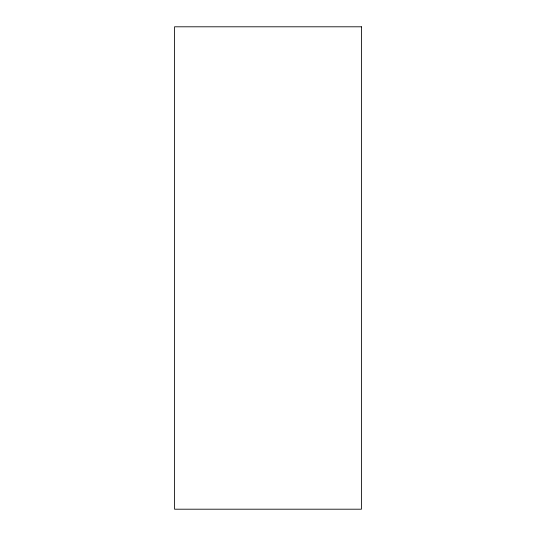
<?xml version="1.0" encoding="UTF-8"?>
<svg xmlns="http://www.w3.org/2000/svg" width="536" height="536" viewBox="0 0 536 536"><rect width="100%" height="100%" fill="white"/><g stroke="black" fill="none" stroke-linecap="round" stroke-linejoin="round"><path stroke-width="0.8" d="M361.438 26.8L174.562 26.8L174.562 509.2L361.438 509.2L361.438 26.8"/></g></svg>
